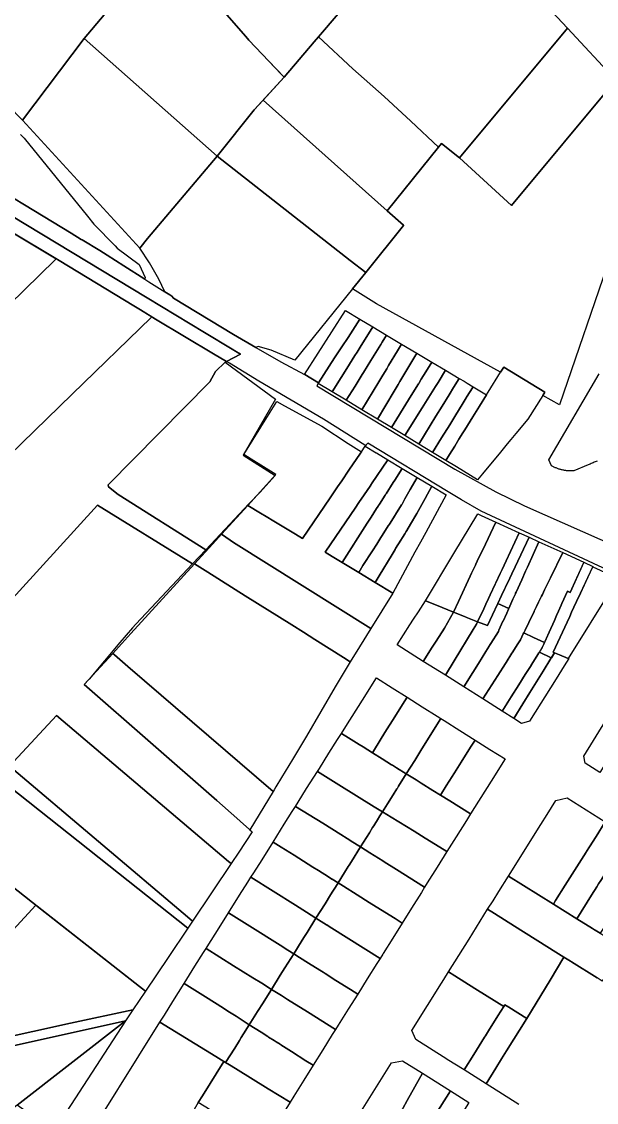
# Model space of a CAD drawing. Header units: metres. Extents: x 3 to 1005126, y 39 to 4383651.
# Drawn here: x 489941.4 to 490118.7, y 4371329.2 to 4371662.4 of the extents above; entities that cross this region are included whole.
import ezdxf

# ---------------------------------------------------------------- set-up
doc = ezdxf.new("R2010")
doc.units = ezdxf.units.M
doc.header["$MEASUREMENT"] = 0
doc.layers.add('TM_Llucmajor', color=7, linetype='Continuous')

msp = doc.modelspace()

# ---------------------------------------------------------------- linework, layer by layer
at = {"layer": 'TM_Llucmajor', "linetype": 'Continuous', "flags": 128}
for points in [[(489941.68, 4371631.98), (489901.32, 4371673.22), (489987.75, 4371778.95), (490029.54, 4371738.2), (490010.61, 4371716.83), (489985.32, 4371686.47), (489960.62, 4371657.15), (489941.68, 4371631.98)], [(490089.15, 4371554.27), (490050.88, 4371575.37), (490043.46, 4371580), (490047.52, 4371584.99), (490059.15, 4371599.57), (490059.19, 4371599.62), (490054.15, 4371604.09), (490069.96, 4371623.67), (490070.87, 4371624.82), (490076.47, 4371620.35), (490092.53, 4371605.73), (490124.72, 4371644.37), (490109.75, 4371660.4), (490098.53, 4371672.36), (490111.02, 4371694.67), (490117.91, 4371707.44), (490124.98, 4371721.77), (490150.3, 4371687.58), (490154.52, 4371681.89), (490107.29, 4371544.27), (490102.12, 4371547.12), (490102.77, 4371548.16), (490090.14, 4371555.86), (490089.15, 4371554.27)], [(490044.58, 4371672.63), (490045.06, 4371672.01), (490032.95, 4371657.74), (490031.62, 4371656.17), (490022.34, 4371645.24), (490021.41, 4371646.21), (490017.59, 4371650.24), (490011.44, 4371656.7), (490010.52, 4371657.75), (490001.77, 4371667.73), (489985.32, 4371686.47), (490010.61, 4371716.83), (490019.44, 4371705.34), (490022.99, 4371700.72), (490044.58, 4371672.63)], [(490045.06, 4371672.01), (490068.64, 4371699.69), (490098.53, 4371672.36), (490109.75, 4371660.4), (490076.47, 4371620.35), (490070.87, 4371624.82), (490069.96, 4371623.67), (490061.42, 4371631.7), (490057.47, 4371635.35), (490056.02, 4371636.69), (490053.24, 4371639.25), (490043.54, 4371647.84), (490032.95, 4371657.74), (490045.06, 4371672.01)], [(490001.68, 4371620.89), (489960.62, 4371657.15), (489985.32, 4371686.47), (490001.77, 4371667.73), (490010.52, 4371657.75), (490011.44, 4371656.7), (490017.59, 4371650.24), (490022.34, 4371645.24), (490013.14, 4371635.22), (490001.68, 4371620.89)], [(490092.53, 4371605.73), (490076.47, 4371620.35), (490109.75, 4371660.4), (490124.72, 4371644.37), (490092.53, 4371605.73)], [(489977.79, 4371592.5), (489941.68, 4371631.98), (489960.62, 4371657.15), (490001.68, 4371620.89), (489980.15, 4371595.54), (489977.79, 4371592.5)], [(490032.95, 4371657.74), (490043.54, 4371647.84), (490053.24, 4371639.25), (490056.02, 4371636.69), (490061.42, 4371631.7), (490069.96, 4371623.67), (490054.15, 4371604.09), (490015.84, 4371638.16), (490022.34, 4371645.24), (490031.62, 4371656.17), (490032.95, 4371657.74)], [(490013.14, 4371635.22), (490015.84, 4371638.16), (490054.15, 4371604.09), (490059.19, 4371599.62), (490059.15, 4371599.57), (490047.52, 4371584.99), (490042.7, 4371588.76), (490001.68, 4371620.89), (490013.14, 4371635.22)], [(489985.53, 4371579.09), (489983.67, 4371583.03), (489980.85, 4371588.03), (489977.79, 4371592.5), (489980.15, 4371595.54), (490001.68, 4371620.89), (490042.7, 4371588.76), (490047.52, 4371584.99), (490043.46, 4371580), (490025.61, 4371558.05), (490018.31, 4371561.07), (490014.32, 4371562.18), (490013.6, 4371561.96), (490006.77, 4371565.91), (489988.21, 4371577.11), (489987.7, 4371577.72), (489987.06, 4371578.12), (489985.53, 4371579.09)], [(489919.27, 4371608.49), (489919.66, 4371608.62), (489922.09, 4371607.11), (489952.03, 4371589.28), (489951.7, 4371588.96), (489923.17, 4371561.07), (489867.1, 4371506.28), (489866.22, 4371505.45), (489848.93, 4371516.04), (489817.62, 4371535.35), (489917.6, 4371607.95), (489919.27, 4371608.49)], [(489951.7, 4371588.96), (489952.03, 4371589.28), (489952.46, 4371589.02), (489952.94, 4371588.7), (489975.99, 4371574.77), (489977.99, 4371573.52), (489981.54, 4371571.39), (489981.29, 4371571.15), (489956.95, 4371547.54), (489894.7, 4371487.14), (489890.17, 4371482.35), (489867.1, 4371506.28), (489923.17, 4371561.07), (489951.7, 4371588.96)], [(490032.91, 4371551.06), (490028.71, 4371553.61), (490028.66, 4371553.63), (490041.26, 4371573.31), (490045.74, 4371570.64), (490042.08, 4371565.05), (490040.13, 4371562.08), (490037.93, 4371558.71), (490032.91, 4371551.06)], [(489981.29, 4371571.15), (489981.54, 4371571.39), (489982.7, 4371570.7), (490000.53, 4371559.94), (490004.6, 4371557.6), (490004.2, 4371557.38), (490001.17, 4371554.47), (489999.39, 4371551.33), (489968.05, 4371519.54), (489968.18, 4371519), (489971.15, 4371516.58), (489998.18, 4371499.56), (489994.13, 4371495.26), (489964.78, 4371513.28), (489916.58, 4371460.52), (489914.34, 4371462.37), (489890.17, 4371482.35), (489894.7, 4371487.14), (489956.95, 4371547.54), (489981.29, 4371571.15)], [(490032.91, 4371551.06), (490037.93, 4371558.71), (490040.13, 4371562.08), (490042.08, 4371565.05), (490045.74, 4371570.64), (490049.72, 4371568.27), (490046.84, 4371563.67), (490046.13, 4371562.52), (490044.85, 4371560.49), (490044.19, 4371559.43), (490042.54, 4371556.81), (490042.18, 4371556.23), (490039.95, 4371552.68), (490037.17, 4371548.25), (490032.86, 4371550.84), (490032.97, 4371551.03), (490032.91, 4371551.06)], [(490037.17, 4371548.25), (490039.95, 4371552.68), (490042.18, 4371556.23), (490042.54, 4371556.81), (490044.19, 4371559.43), (490044.85, 4371560.49), (490046.13, 4371562.52), (490046.84, 4371563.67), (490049.72, 4371568.27), (490053.96, 4371565.75), (490052.59, 4371563.54), (490052.16, 4371562.83), (490049.09, 4371557.87), (490046.83, 4371554.22), (490046.47, 4371553.64), (490044.22, 4371550), (490041.52, 4371545.64), (490037.17, 4371548.25)], [(490041.52, 4371545.64), (490044.22, 4371550), (490046.47, 4371553.64), (490046.83, 4371554.22), (490049.09, 4371557.87), (490052.16, 4371562.83), (490052.59, 4371563.54), (490053.96, 4371565.75), (490056.55, 4371564.2), (490058.61, 4371562.97), (490057.34, 4371560.89), (490054.6, 4371556.38), (490053.99, 4371555.38), (490052.76, 4371553.36), (490051.55, 4371551.36), (490046.32, 4371542.75), (490041.52, 4371545.64)], [(490046.32, 4371542.75), (490051.55, 4371551.36), (490052.76, 4371553.36), (490053.99, 4371555.38), (490054.6, 4371556.38), (490057.34, 4371560.89), (490058.61, 4371562.97), (490063.34, 4371560.15), (490061.79, 4371557.58), (490059.31, 4371553.46), (490058.08, 4371551.43), (490057.52, 4371550.49), (490056.31, 4371548.49), (490051.11, 4371539.86), (490046.32, 4371542.75)], [(490051.11, 4371539.86), (490056.31, 4371548.49), (490057.52, 4371550.49), (490058.08, 4371551.43), (490059.31, 4371553.46), (490061.79, 4371557.58), (490063.34, 4371560.15), (490066.92, 4371558.02), (490067.91, 4371557.43), (490066.04, 4371554.39), (490064.65, 4371552.12), (490063.87, 4371550.86), (490063.79, 4371550.73), (490062.56, 4371548.73), (490060.76, 4371545.8), (490055.49, 4371537.23), (490051.11, 4371539.86)], [(489968.18, 4371519), (489968.05, 4371519.54), (489999.39, 4371551.33), (490001.17, 4371554.47), (490004.2, 4371557.38), (490019.69, 4371546), (490010.07, 4371529.28), (490009.75, 4371528.72), (490019.6, 4371522.47), (490014.82, 4371517.24), (490011.46, 4371513.67), (489998.18, 4371499.56), (489971.15, 4371516.58), (489968.18, 4371519)], [(490055.49, 4371537.23), (490060.76, 4371545.8), (490062.56, 4371548.73), (490063.79, 4371550.73), (490063.87, 4371550.86), (490064.65, 4371552.12), (490066.04, 4371554.39), (490067.91, 4371557.43), (490072.16, 4371554.9), (490069.84, 4371551.17), (490069.05, 4371549.91), (490068.04, 4371548.29), (490064.92, 4371543.28), (490059.6, 4371534.74), (490055.49, 4371537.23)], [(490085.32, 4371548.14), (490089.15, 4371554.27), (490090.14, 4371555.86), (490102.77, 4371548.16), (490102.12, 4371547.12), (490097.55, 4371539.79), (490093.87, 4371535.37), (490092.31, 4371533.51), (490091.2, 4371532.17), (490089.11, 4371529.67), (490083.53, 4371522.94), (490082.02, 4371521.12), (490075.52, 4371525.09), (490072.2, 4371527.1), (490073.36, 4371528.98), (490074.97, 4371531.55), (490076.3, 4371533.7), (490077.53, 4371535.65), (490078.09, 4371536.57), (490080.58, 4371540.55), (490082.14, 4371543.04), (490082.66, 4371543.88), (490084.83, 4371547.34), (490085.32, 4371548.14)], [(490059.6, 4371534.74), (490064.92, 4371543.28), (490068.04, 4371548.29), (490069.05, 4371549.91), (490069.84, 4371551.17), (490072.16, 4371554.9), (490076.39, 4371552.37), (490074.64, 4371549.55), (490073.26, 4371547.31), (490071.1, 4371543.83), (490069.17, 4371540.7), (490063.89, 4371532.14), (490059.6, 4371534.74)], [(490063.89, 4371532.14), (490069.17, 4371540.7), (490071.1, 4371543.83), (490073.26, 4371547.31), (490074.64, 4371549.55), (490076.39, 4371552.37), (490077.86, 4371551.49), (490078.83, 4371550.91), (490080.65, 4371549.83), (490078.64, 4371546.57), (490078.54, 4371546.42), (490077.26, 4371544.33), (490075.33, 4371541.19), (490073.43, 4371538.12), (490070.92, 4371534.04), (490068.16, 4371529.55), (490063.89, 4371532.14)], [(490068.16, 4371529.55), (490070.92, 4371534.04), (490073.43, 4371538.12), (490075.33, 4371541.19), (490077.26, 4371544.33), (490078.54, 4371546.42), (490078.64, 4371546.57), (490080.65, 4371549.83), (490084.83, 4371547.34), (490082.66, 4371543.88), (490082.14, 4371543.04), (490080.58, 4371540.55), (490078.09, 4371536.57), (490077.53, 4371535.65), (490076.3, 4371533.7), (490074.97, 4371531.55), (490073.36, 4371528.98), (490072.2, 4371527.1), (490068.16, 4371529.55)], [(490009.91, 4371528.91), (490018.03, 4371542.03), (490020.05, 4371545.32), (490022.48, 4371543.97), (490033.95, 4371537.62), (490042.15, 4371532.35), (490046.18, 4371529.76), (490045.92, 4371529.37), (490042.32, 4371524.05), (490040.12, 4371520.8), (490038.84, 4371518.92), (490037.61, 4371517.1), (490036.54, 4371515.52), (490028.06, 4371503.01), (490025.88, 4371504.33), (490019.16, 4371508.38), (490016.83, 4371509.79), (490015.07, 4371510.85), (490011.15, 4371513.22), (490019.84, 4371522.73), (490012.21, 4371527.48), (490009.91, 4371528.91)], [(490006.77, 4371501.8), (490005.73, 4371502.51), (490003.04, 4371504.35), (490011.15, 4371513.22), (490015.07, 4371510.85), (490016.83, 4371509.79), (490019.16, 4371508.38), (490025.88, 4371504.33), (490028.06, 4371503.01), (490036.54, 4371515.52), (490037.61, 4371517.1), (490038.84, 4371518.92), (490040.12, 4371520.8), (490042.32, 4371524.05), (490045.92, 4371529.37), (490046.18, 4371529.76), (490047.38, 4371531.52), (490050.75, 4371529.49), (490050.87, 4371529.42), (490054.36, 4371527.32), (490049.3, 4371519.85), (490049.16, 4371519.65), (490048.86, 4371519.2), (490047.05, 4371516.52), (490046.65, 4371515.93), (490046.53, 4371515.75), (490045.24, 4371513.85), (490044.44, 4371512.66), (490035.05, 4371498.79), (490037.15, 4371497.52), (490040.24, 4371495.66), (490045.35, 4371492.57), (490050.45, 4371489.5), (490055.9, 4371486.21), (490049.1, 4371475.25), (490006.77, 4371501.8)], [(490035.05, 4371498.79), (490044.44, 4371512.66), (490045.24, 4371513.85), (490046.53, 4371515.75), (490046.65, 4371515.93), (490047.05, 4371516.52), (490048.86, 4371519.2), (490049.16, 4371519.65), (490049.3, 4371519.85), (490054.36, 4371527.32), (490058.81, 4371524.65), (490056.48, 4371521.03), (490056.04, 4371520.32), (490053.82, 4371516.84), (490053.64, 4371516.57), (490053.52, 4371516.39), (490051.74, 4371513.61), (490051.49, 4371513.22), (490051.36, 4371513.02), (490050.87, 4371512.25), (490049.16, 4371509.59), (490047.98, 4371507.76), (490040.24, 4371495.66), (490037.15, 4371497.52), (490035.05, 4371498.79)], [(490040.24, 4371495.66), (490047.98, 4371507.76), (490049.16, 4371509.59), (490050.87, 4371512.25), (490051.36, 4371513.02), (490051.49, 4371513.22), (490051.74, 4371513.61), (490053.52, 4371516.39), (490053.64, 4371516.57), (490053.82, 4371516.84), (490056.04, 4371520.32), (490056.48, 4371521.03), (490058.81, 4371524.65), (490063.42, 4371521.87), (490061.2, 4371518.18), (490059.64, 4371515.27), (490058.74, 4371513.61), (490058.61, 4371513.37), (490056.73, 4371510.41), (490056.62, 4371510.24), (490054.82, 4371507.42), (490054.58, 4371507.03), (490054.5, 4371506.9), (490052.61, 4371503.96), (490052.21, 4371503.31), (490050.92, 4371501.29), (490049.59, 4371499.22), (490046.68, 4371494.66), (490045.35, 4371492.57), (490040.24, 4371495.66)], [(490045.35, 4371492.57), (490046.68, 4371494.66), (490049.59, 4371499.22), (490050.92, 4371501.29), (490052.21, 4371503.31), (490052.61, 4371503.96), (490054.5, 4371506.9), (490054.58, 4371507.03), (490054.82, 4371507.42), (490056.62, 4371510.24), (490056.73, 4371510.41), (490058.61, 4371513.37), (490058.74, 4371513.61), (490059.64, 4371515.27), (490061.2, 4371518.18), (490063.42, 4371521.87), (490067.97, 4371519.14), (490065.89, 4371515.34), (490063.34, 4371510.73), (490061.34, 4371507.43), (490060.16, 4371505.46), (490060.02, 4371505.23), (490059.58, 4371504.5), (490057.65, 4371501.36), (490057.44, 4371501.03), (490056.76, 4371499.92), (490056.58, 4371499.6), (490055.67, 4371498.11), (490051.7, 4371491.57), (490050.45, 4371489.5), (490045.35, 4371492.57)], [(490050.45, 4371489.5), (490051.7, 4371491.57), (490055.67, 4371498.11), (490056.58, 4371499.6), (490056.76, 4371499.92), (490057.44, 4371501.03), (490057.65, 4371501.36), (490059.58, 4371504.5), (490060.02, 4371505.23), (490060.16, 4371505.46), (490061.34, 4371507.43), (490063.34, 4371510.73), (490065.89, 4371515.34), (490067.97, 4371519.14), (490072.34, 4371516.51), (490066.03, 4371504.88), (490064.41, 4371501.88), (490062.72, 4371498.77), (490055.9, 4371486.21), (490050.45, 4371489.5)], [(490069.38, 4371482.47), (490065.97, 4371483.84), (490074.72, 4371498.37), (490082.09, 4371510.62), (490083.12, 4371510.17), (490087.63, 4371508.11), (490083.61, 4371499.56), (490083.25, 4371498.8), (490081.95, 4371496.03), (490081.53, 4371495.15), (490081.37, 4371494.81), (490080.39, 4371492.73), (490080.21, 4371492.34), (490079.79, 4371491.45), (490076.12, 4371483.65), (490074.58, 4371480.36), (490069.38, 4371482.47)], [(490078.02, 4371478.97), (490074.58, 4371480.36), (490076.12, 4371483.65), (490079.79, 4371491.45), (490080.21, 4371492.34), (490080.39, 4371492.73), (490081.37, 4371494.81), (490081.53, 4371495.15), (490081.95, 4371496.03), (490083.25, 4371498.8), (490083.61, 4371499.56), (490087.63, 4371508.11), (490094.91, 4371504.79), (490090.87, 4371496.16), (490089.63, 4371493.51), (490089.23, 4371492.65), (490089.05, 4371492.26), (490087.69, 4371489.35), (490087.5, 4371488.96), (490085.96, 4371485.67), (490085.41, 4371484.49), (490084.63, 4371482.82), (490083.61, 4371480.66), (490083.26, 4371479.9), (490082.06, 4371477.34), (490078.94, 4371478.6), (490078.02, 4371478.97)], [(490042.77, 4371465.06), (490040.72, 4371466.34), (490031.79, 4371471.94), (490028.3, 4371474.13), (490024.71, 4371476.38), (490010.35, 4371485.4), (489998.79, 4371492.65), (489994.7, 4371495.22), (490000.34, 4371501.39), (490003.04, 4371504.35), (490005.73, 4371502.51), (490006.77, 4371501.8), (490049.1, 4371475.25), (490045.62, 4371469.66), (490042.77, 4371465.06)], [(490085.06, 4371476.17), (490082.06, 4371477.34), (490083.26, 4371479.9), (490083.61, 4371480.66), (490084.63, 4371482.82), (490085.41, 4371484.49), (490085.96, 4371485.67), (490087.5, 4371488.96), (490087.69, 4371489.35), (490089.05, 4371492.26), (490089.23, 4371492.65), (490089.63, 4371493.51), (490090.87, 4371496.16), (490094.91, 4371504.79), (490097.93, 4371503.41), (490093.63, 4371494.3), (490092.59, 4371492.11), (490091.95, 4371490.76), (490090.67, 4371488.05), (490090.48, 4371487.65), (490089.46, 4371485.48), (490088.2, 4371482.83), (490085.06, 4371476.17)], [(490089.46, 4371482.44), (490088.27, 4371482.98), (490089.46, 4371485.48), (490090.48, 4371487.65), (490090.67, 4371488.05), (490091.95, 4371490.76), (490092.59, 4371492.11), (490093.63, 4371494.3), (490097.93, 4371503.41), (490100.96, 4371502.03), (490097.4, 4371494.15), (490096.84, 4371492.93), (490095.64, 4371490.28), (490093.92, 4371486.47), (490093.78, 4371486.15), (490093.71, 4371486), (490092.94, 4371484.3), (490091.99, 4371482.19), (490091.66, 4371481.45), (490089.46, 4371482.44)], [(490083.69, 4371453.57), (490077.84, 4371457.26), (490080.6, 4371461.71), (490082.32, 4371464.49), (490083.47, 4371466.35), (490084.62, 4371468.2), (490085.66, 4371469.88), (490085.75, 4371470.03), (490086.12, 4371470.62), (490088.46, 4371474.39), (490088.64, 4371474.78), (490089.87, 4371477.51), (490089.9, 4371477.58), (490091.01, 4371480.04), (490091.56, 4371481.24), (490091.99, 4371482.19), (490092.94, 4371484.3), (490093.71, 4371486), (490093.78, 4371486.15), (490093.92, 4371486.47), (490095.64, 4371490.28), (490096.84, 4371492.93), (490097.4, 4371494.15), (490100.96, 4371502.03), (490108.29, 4371498.69), (490104.51, 4371490.91), (490103.81, 4371489.47), (490102.71, 4371487.19), (490102.02, 4371485.78), (490101.77, 4371485.27), (490100.87, 4371483.4), (490100.23, 4371482.09), (490100, 4371481.61), (490099.52, 4371480.63), (490099.45, 4371480.48), (490097.8, 4371477.09), (490096.67, 4371474.75), (490096.26, 4371473.91), (490096.11, 4371473.61), (490095.23, 4371471.79), (490095.04, 4371471.5), (490094.43, 4371470.53), (490092.68, 4371467.77), (490092.61, 4371467.66), (490090.82, 4371464.83), (490090.6, 4371464.49), (490088.27, 4371460.8), (490083.69, 4371453.57)], [(490102.67, 4371470.92), (490099.27, 4371472.5), (490096.26, 4371473.91), (490096.67, 4371474.75), (490097.8, 4371477.09), (490099.45, 4371480.48), (490099.52, 4371480.63), (490100, 4371481.61), (490100.23, 4371482.09), (490100.87, 4371483.4), (490101.77, 4371485.27), (490102.02, 4371485.78), (490102.71, 4371487.19), (490103.81, 4371489.47), (490104.51, 4371490.91), (490108.29, 4371498.69), (490114.84, 4371495.7), (490111.14, 4371487.49), (490110.62, 4371486.34), (490109.74, 4371486.75), (490108.06, 4371483), (490107.82, 4371482.47), (490106.98, 4371480.59), (490106.39, 4371479.26), (490105.73, 4371477.78), (490104.1, 4371474.14), (490102.67, 4371470.92)], [(490105.31, 4371467.94), (490105.76, 4371467.76), (490104.79, 4371466.2), (490104.74, 4371466.22), (490101.11, 4371468), (490102, 4371469.43), (490102.47, 4371470.48), (490104.1, 4371474.14), (490105.73, 4371477.78), (490106.39, 4371479.26), (490106.98, 4371480.59), (490107.82, 4371482.47), (490108.06, 4371483), (490109.74, 4371486.75), (490110.62, 4371486.34), (490111.14, 4371487.49), (490114.8, 4371495.6), (490114.84, 4371495.7), (490117.61, 4371494.44), (490117.56, 4371494.34), (490117.55, 4371494.32), (490116.61, 4371492.28), (490113.77, 4371486.17), (490113.36, 4371485.28), (490113.28, 4371485.12), (490111.05, 4371480.3), (490110.46, 4371479.03), (490109.65, 4371477.29), (490105.31, 4371467.94)], [(489969.48, 4371467.62), (489975.09, 4371473.76), (489994.7, 4371495.22), (489998.79, 4371492.65), (490010.35, 4371485.4), (490024.71, 4371476.38), (490028.3, 4371474.13), (490031.79, 4371471.94), (490040.72, 4371466.34), (490042.77, 4371465.06), (490038.14, 4371457.3), (490029.28, 4371442.13), (490024.9, 4371434.91), (490021.53, 4371429.35), (490019.78, 4371426.45), (490019.25, 4371425.58), (490018.92, 4371425.05), (489974.18, 4371463.57), (489970.04, 4371467.14), (489969.48, 4371467.62)], [(490105.76, 4371467.76), (490105.31, 4371467.94), (490109.65, 4371477.29), (490110.46, 4371479.03), (490111.05, 4371480.3), (490113.28, 4371485.12), (490113.36, 4371485.28), (490113.77, 4371486.17), (490117.55, 4371494.32), (490122.33, 4371492.1), (490122.35, 4371492.01), (490123.46, 4371487.58), (490110, 4371466.07), (490107.29, 4371467.15), (490105.76, 4371467.76)], [(490065.28, 4371465.16), (490058.66, 4371469.31), (490057.18, 4371470.26), (490061.18, 4371476.43), (490062.3, 4371478.17), (490063.76, 4371480.41), (490065.97, 4371483.84), (490069.38, 4371482.47), (490074.58, 4371480.36), (490071.81, 4371475.44), (490069.23, 4371471.39), (490068.07, 4371469.55), (490065.28, 4371465.16)], [(490091.56, 4371481.24), (490091.01, 4371480.04), (490089.9, 4371477.58), (490089.87, 4371477.51), (490088.64, 4371474.78), (490088.46, 4371474.39), (490086.12, 4371470.62), (490085.75, 4371470.03), (490085.66, 4371469.88), (490084.62, 4371468.2), (490083.47, 4371466.35), (490082.32, 4371464.49), (490080.6, 4371461.71), (490077.84, 4371457.26), (490072.11, 4371460.86), (490074.81, 4371465.33), (490080.65, 4371474.99), (490081.66, 4371476.67), (490082.06, 4371477.34), (490085.06, 4371476.17), (490088.2, 4371482.83), (490088.27, 4371482.98), (490089.46, 4371482.44), (490091.66, 4371481.45), (490091.56, 4371481.24)], [(490072.11, 4371460.86), (490065.28, 4371465.16), (490068.07, 4371469.55), (490069.23, 4371471.39), (490071.81, 4371475.44), (490074.58, 4371480.36), (490078.02, 4371478.97), (490078.94, 4371478.6), (490082.06, 4371477.34), (490081.66, 4371476.67), (490080.65, 4371474.99), (490074.81, 4371465.33), (490072.11, 4371460.86)], [(490095.04, 4371471.5), (490095.23, 4371471.79), (490096.11, 4371473.61), (490096.26, 4371473.91), (490099.27, 4371472.5), (490102.67, 4371470.92), (490102.47, 4371470.48), (490102, 4371469.43), (490100.95, 4371467.75), (490100.34, 4371466.79), (490098.6, 4371464.03), (490098.53, 4371463.91), (490096.75, 4371461.08), (490094.76, 4371457.91), (490092.44, 4371454.21), (490089.67, 4371449.8), (490083.69, 4371453.57), (490088.27, 4371460.8), (490090.6, 4371464.49), (490090.82, 4371464.83), (490092.61, 4371467.66), (490092.68, 4371467.77), (490094.43, 4371470.53), (490095.04, 4371471.5)], [(489960.65, 4371458), (489969.48, 4371467.62), (489970.04, 4371467.14), (489974.18, 4371463.57), (490018.92, 4371425.05), (490011.78, 4371413.24), (490011.57, 4371413.43), (490009.77, 4371415), (490007.73, 4371416.79), (490001.54, 4371422.21), (489960.65, 4371458)], [(490089.77, 4371449.95), (490092.44, 4371454.21), (490094.76, 4371457.91), (490096.75, 4371461.08), (490098.53, 4371463.91), (490098.6, 4371464.03), (490100.34, 4371466.79), (490100.95, 4371467.75), (490101.11, 4371468), (490104.74, 4371466.22), (490104.79, 4371466.2), (490104.66, 4371465.99), (490102.25, 4371462.12), (490100.22, 4371458.86), (490098.17, 4371455.57), (490095.97, 4371452.03), (490093.2, 4371447.58), (490089.67, 4371449.8), (490089.77, 4371449.95)], [(490106.26, 4371459.81), (490098.05, 4371446.77), (490095.63, 4371446.05), (490093.2, 4371447.58), (490095.97, 4371452.03), (490098.17, 4371455.57), (490100.22, 4371458.86), (490102.25, 4371462.12), (490104.66, 4371465.99), (490105.76, 4371467.76), (490107.29, 4371467.15), (490110, 4371466.07), (490110.16, 4371466.01), (490108.74, 4371463.75), (490106.26, 4371459.81)], [(490040.04, 4371442.92), (490041.39, 4371445.07), (490046.52, 4371453.21), (490050.83, 4371460.04), (490055.66, 4371457), (490060.26, 4371454.1), (490058.86, 4371451.85), (490055.98, 4371447.24), (490053.97, 4371444), (490052.32, 4371441.33), (490049.6, 4371436.97), (490046.72, 4371438.76), (490045.52, 4371439.51), (490042.17, 4371441.59), (490040.04, 4371442.92)], [(490134.87, 4371454.88), (490134.81, 4371454.79), (490131.96, 4371450.28), (490126.67, 4371441.88), (490124.67, 4371438.71), (490119.77, 4371430.92), (490115.23, 4371433.77), (490114.77, 4371435.92), (490121.65, 4371446.92), (490122.85, 4371448.84), (490128.36, 4371457.63), (490134.87, 4371454.88)], [(490049.6, 4371436.97), (490052.32, 4371441.33), (490053.97, 4371444), (490055.98, 4371447.24), (490058.86, 4371451.85), (490060.26, 4371454.1), (490064.91, 4371451.17), (490069.59, 4371448.22), (490070.69, 4371447.53), (490064.85, 4371438.16), (490064.25, 4371437.2), (490062.63, 4371434.61), (490060.03, 4371430.48), (490057.03, 4371432.34), (490055.77, 4371433.12), (490055.52, 4371433.27), (490052.64, 4371435.08), (490049.6, 4371436.97)], [(489992.54, 4371386.38), (489937.64, 4371432.84), (489945.58, 4371441.38), (489952.14, 4371448.46), (490005.24, 4371403.42), (490005.97, 4371402.8), (489994.08, 4371385.08), (489992.54, 4371386.38)], [(490060.03, 4371430.48), (490062.63, 4371434.61), (490064.25, 4371437.2), (490064.85, 4371438.16), (490070.69, 4371447.53), (490071.74, 4371446.88), (490076.59, 4371443.83), (490081.28, 4371440.88), (490079.88, 4371438.67), (490076.99, 4371434.09), (490074.88, 4371430.75), (490074, 4371429.35), (490073.49, 4371428.56), (490073.25, 4371428.18), (490072.36, 4371426.77), (490070.56, 4371423.92), (490068.28, 4371425.34), (490064.61, 4371427.63), (490063.05, 4371428.6), (490060.03, 4371430.48)], [(490032.64, 4371431.18), (490033.26, 4371432.16), (490036.18, 4371436.82), (490038.84, 4371441.04), (490040.04, 4371442.92), (490042.17, 4371441.59), (490045.52, 4371439.51), (490046.72, 4371438.76), (490049.6, 4371436.97), (490052.64, 4371435.08), (490055.52, 4371433.27), (490055.77, 4371433.12), (490057.03, 4371432.34), (490060.03, 4371430.48), (490057.64, 4371426.68), (490057.29, 4371426.1), (490057.12, 4371425.83), (490056.01, 4371424.05), (490054.24, 4371421.24), (490052.71, 4371418.79), (490050.16, 4371420.36), (490039.21, 4371427.13), (490035.12, 4371429.65), (490032.64, 4371431.18)], [(490070.56, 4371423.92), (490072.36, 4371426.77), (490073.25, 4371428.18), (490073.49, 4371428.56), (490074, 4371429.35), (490074.88, 4371430.75), (490076.99, 4371434.09), (490079.88, 4371438.67), (490081.28, 4371440.88), (490085.86, 4371438), (490090.53, 4371435.06), (490086.24, 4371428.24), (490081.13, 4371420.1), (490079.89, 4371418.12), (490073.48, 4371422.11), (490070.56, 4371423.92)], [(489992.6, 4371382.89), (489934.38, 4371429.03), (489937.64, 4371432.84), (489992.54, 4371386.38), (489994.08, 4371385.08), (489992.6, 4371382.89)], [(489928.22, 4371421.83), (489934.38, 4371429.03), (489992.6, 4371382.89), (489986.54, 4371373.87), (489979.59, 4371363.49), (489977.73, 4371364.94), (489944.72, 4371390.84), (489918.96, 4371411.05), (489928.22, 4371421.83)], [(490025.88, 4371420.45), (490026.67, 4371421.73), (490029.3, 4371425.91), (490032.64, 4371431.18), (490035.12, 4371429.65), (490039.21, 4371427.13), (490050.16, 4371420.36), (490052.71, 4371418.79), (490051.92, 4371417.53), (490051.61, 4371417.04), (490051.49, 4371416.85), (490050.02, 4371414.5), (490049.65, 4371413.91), (490048.65, 4371412.31), (490045.92, 4371407.94), (490042.99, 4371409.77), (490041.98, 4371410.4), (490041.81, 4371410.51), (490039.86, 4371411.73), (490034.28, 4371415.24), (490025.88, 4371420.45)], [(490052.71, 4371418.79), (490054.24, 4371421.24), (490056.01, 4371424.05), (490057.12, 4371425.83), (490057.29, 4371426.1), (490057.64, 4371426.68), (490060.03, 4371430.48), (490063.05, 4371428.6), (490064.61, 4371427.63), (490068.28, 4371425.34), (490070.56, 4371423.92), (490073.48, 4371422.11), (490079.89, 4371418.12), (490078.62, 4371416.1), (490075.48, 4371411.11), (490072.6, 4371406.52), (490070.38, 4371407.89), (490065.83, 4371410.69), (490062.45, 4371412.78), (490055.38, 4371417.14), (490052.71, 4371418.79)], [(490105.44, 4371390.32), (490091.57, 4371398.96), (490101.58, 4371414.91), (490103.49, 4371417.96), (490106.18, 4371422.25), (490109.65, 4371423.07), (490121.41, 4371415.7), (490118.58, 4371411.21), (490116.54, 4371407.97), (490115.67, 4371406.58), (490115.49, 4371406.29), (490114.1, 4371404.09), (490109.08, 4371396.11), (490106.11, 4371391.39), (490105.44, 4371390.32)], [(490018.94, 4371409.43), (490022.41, 4371414.97), (490024.88, 4371418.85), (490025.88, 4371420.45), (490034.28, 4371415.24), (490039.86, 4371411.73), (490041.81, 4371410.51), (490041.98, 4371410.4), (490042.99, 4371409.77), (490045.92, 4371407.94), (490043.12, 4371403.46), (490042.42, 4371402.35), (490042.13, 4371401.89), (490041, 4371400.07), (490038.99, 4371396.87), (490037.21, 4371397.99), (490037.11, 4371398.04), (490036.09, 4371398.68), (490032.97, 4371400.64), (490031.22, 4371401.73), (490025.43, 4371405.36), (490021.41, 4371407.88), (490018.94, 4371409.43)], [(490045.92, 4371407.94), (490048.65, 4371412.31), (490049.65, 4371413.91), (490050.02, 4371414.5), (490051.49, 4371416.85), (490051.61, 4371417.04), (490051.92, 4371417.53), (490052.71, 4371418.79), (490055.38, 4371417.14), (490062.45, 4371412.78), (490065.83, 4371410.69), (490070.38, 4371407.89), (490072.6, 4371406.52), (490069.6, 4371401.75), (490066.53, 4371396.87), (490065.69, 4371395.51), (490057.06, 4371400.94), (490053.21, 4371403.36), (490052.81, 4371403.61), (490048.78, 4371406.14), (490045.92, 4371407.94)], [(490112.7, 4371385.8), (490105.44, 4371390.32), (490106.11, 4371391.39), (490109.08, 4371396.11), (490114.1, 4371404.09), (490115.49, 4371406.29), (490115.67, 4371406.58), (490116.54, 4371407.97), (490118.58, 4371411.21), (490121.41, 4371415.7), (490128.52, 4371411.24), (490126.02, 4371407.22), (490123.69, 4371403.47), (490121.27, 4371399.59), (490120.05, 4371397.62), (490119.37, 4371396.52), (490118.85, 4371395.69), (490117.23, 4371393.09), (490112.7, 4371385.8)], [(489907.04, 4371348.07), (489905.31, 4371348.17), (489896.39, 4371348.7), (489866.74, 4371352.01), (489918.96, 4371411.05), (489944.72, 4371390.84), (489945.79, 4371390), (489907.04, 4371348.07)], [(490012.11, 4371398.58), (490013.02, 4371400.01), (490015.53, 4371404.02), (490018.94, 4371409.43), (490021.41, 4371407.88), (490025.43, 4371405.36), (490031.22, 4371401.73), (490032.97, 4371400.64), (490036.09, 4371398.68), (490037.11, 4371398.04), (490037.21, 4371397.99), (490038.99, 4371396.87), (490038.17, 4371395.57), (490037.36, 4371394.27), (490036.69, 4371393.19), (490034.97, 4371390.44), (490032.18, 4371386), (490029.27, 4371387.86), (490025.83, 4371390.01), (490012.11, 4371398.58)], [(490118.29, 4371382.32), (490118.12, 4371382.43), (490117.5, 4371382.81), (490112.7, 4371385.8), (490117.23, 4371393.09), (490118.85, 4371395.69), (490119.37, 4371396.52), (490120.05, 4371397.62), (490121.27, 4371399.59), (490123.69, 4371403.47), (490126.02, 4371407.22), (490128.52, 4371411.24), (490135.98, 4371406.56), (490131.04, 4371398.84), (490128.58, 4371394.99), (490127.3, 4371392.98), (490127.17, 4371392.78), (490123.35, 4371386.8), (490121.58, 4371384.04), (490121.39, 4371383.74), (490121.08, 4371383.26), (490119.86, 4371381.35), (490118.29, 4371382.32)], [(490038.99, 4371396.87), (490041, 4371400.07), (490042.13, 4371401.89), (490042.42, 4371402.35), (490043.12, 4371403.46), (490045.92, 4371407.94), (490048.78, 4371406.14), (490052.81, 4371403.61), (490053.21, 4371403.36), (490057.06, 4371400.94), (490065.69, 4371395.51), (490064.69, 4371393.91), (490061.67, 4371389.09), (490058.78, 4371384.47), (490056.56, 4371385.86), (490052.06, 4371388.68), (490048.59, 4371390.86), (490044.88, 4371393.18), (490040.66, 4371395.83), (490038.99, 4371396.87)], [(490087.26, 4371387.38), (490085.14, 4371388.71), (490086.81, 4371391.38), (490088.61, 4371394.24), (490091.57, 4371398.96), (490105.44, 4371390.32), (490112.7, 4371385.8), (490117.5, 4371382.81), (490118.12, 4371382.43), (490118.29, 4371382.32), (490119.86, 4371381.35), (490122.55, 4371379.67), (490126.98, 4371376.91), (490120.43, 4371366.59), (490118.92, 4371367.54), (490111.01, 4371372.5), (490110.7, 4371372.69), (490108.67, 4371373.96), (490106.2, 4371375.51), (490103.45, 4371377.23), (490093.39, 4371383.54), (490087.26, 4371387.38)], [(490005.23, 4371387.64), (490008.62, 4371393.04), (490011.18, 4371397.1), (490012.11, 4371398.58), (490025.83, 4371390.01), (490029.27, 4371387.86), (490032.18, 4371386), (490029.41, 4371381.57), (490028.47, 4371380.04), (490026.79, 4371377.38), (490025.83, 4371375.82), (490025.32, 4371375.01), (490023.46, 4371376.17), (490021.16, 4371377.62), (490011.8, 4371383.51), (490007.68, 4371386.1), (490005.23, 4371387.64)], [(490032.18, 4371386), (490034.97, 4371390.44), (490036.69, 4371393.19), (490037.36, 4371394.27), (490038.17, 4371395.57), (490038.99, 4371396.87), (490040.66, 4371395.83), (490044.88, 4371393.18), (490048.59, 4371390.86), (490052.06, 4371388.68), (490056.56, 4371385.86), (490058.78, 4371384.47), (490055.89, 4371379.87), (490052.87, 4371375.05), (490052.79, 4371374.92), (490051.93, 4371373.56), (490042.27, 4371379.62), (490036.22, 4371383.43), (490035.51, 4371383.88), (490035.39, 4371383.96), (490032.18, 4371386)], [(489945.79, 4371390), (489977.73, 4371364.94), (489979.59, 4371363.49), (489975.71, 4371357.73), (489956.47, 4371353.57), (489933.07, 4371348.51), (489919.76, 4371347.31), (489907.04, 4371348.07), (489945.79, 4371390)], [(489998.33, 4371376.66), (489999.14, 4371377.95), (490001.78, 4371382.16), (490005.23, 4371387.64), (490007.68, 4371386.1), (490011.8, 4371383.51), (490021.16, 4371377.62), (490023.46, 4371376.17), (490025.32, 4371375.01), (490022.62, 4371370.72), (490021.16, 4371368.39), (490018.45, 4371364.04), (490015.43, 4371365.92), (490012.72, 4371367.62), (490006.78, 4371371.33), (489998.33, 4371376.66)], [(490025.32, 4371375.01), (490025.83, 4371375.82), (490026.79, 4371377.38), (490028.47, 4371380.04), (490029.41, 4371381.57), (490032.18, 4371386), (490035.39, 4371383.96), (490035.51, 4371383.88), (490036.22, 4371383.43), (490042.27, 4371379.62), (490051.93, 4371373.56), (490050.95, 4371372), (490048.02, 4371367.32), (490045.05, 4371362.59), (490042.84, 4371363.98), (490038.35, 4371366.81), (490035.04, 4371368.88), (490034.36, 4371369.31), (490033.36, 4371369.94), (490029.87, 4371372.14), (490027.06, 4371373.91), (490025.32, 4371375.01)], [(490074.97, 4371368.23), (490073.08, 4371369.42), (490079.4, 4371379.53), (490085.14, 4371388.71), (490087.26, 4371387.38), (490093.39, 4371383.54), (490103.45, 4371377.23), (490106.2, 4371375.51), (490108.67, 4371373.96), (490104.47, 4371366.82), (490097.25, 4371355.04), (490094.5, 4371356.75), (490091.7, 4371358.5), (490090.44, 4371359.29), (490090.09, 4371358.73), (490082.05, 4371363.78), (490081.97, 4371363.83), (490081.18, 4371364.33), (490078.15, 4371366.23), (490074.97, 4371368.23)], [(489991.54, 4371365.87), (489994.85, 4371371.15), (489997.49, 4371375.35), (489998.33, 4371376.66), (490006.78, 4371371.33), (490012.72, 4371367.62), (490015.43, 4371365.92), (490018.45, 4371364.04), (490015.66, 4371359.59), (490014.35, 4371357.5), (490014.16, 4371357.18), (490011.61, 4371353.13), (490007.52, 4371355.73), (490005.46, 4371357.03), (490004.03, 4371357.94), (490003.61, 4371358.21), (489998.11, 4371361.7), (489994.02, 4371364.3), (489991.54, 4371365.87)], [(490018.45, 4371364.04), (490021.16, 4371368.39), (490022.62, 4371370.72), (490025.32, 4371375.01), (490027.06, 4371373.91), (490029.87, 4371372.14), (490033.36, 4371369.94), (490034.36, 4371369.31), (490035.04, 4371368.88), (490038.35, 4371366.81), (490042.84, 4371363.98), (490045.05, 4371362.59), (490042.12, 4371357.92), (490039.04, 4371352.98), (490038.22, 4371351.67), (490029.59, 4371357.06), (490023.4, 4371360.95), (490021.5, 4371362.14), (490018.45, 4371364.04)], [(490072.53, 4371342.55), (490062.97, 4371348.55), (490061.8, 4371351.37), (490066.61, 4371359.07), (490070.91, 4371365.94), (490071.6, 4371367.05), (490073.08, 4371369.42), (490074.97, 4371368.23), (490078.15, 4371366.23), (490081.18, 4371364.33), (490081.97, 4371363.83), (490082.05, 4371363.78), (490090.09, 4371358.73), (490088.32, 4371355.91), (490088, 4371355.39), (490085.73, 4371351.76), (490084.46, 4371349.73), (490084.19, 4371349.29), (490080.84, 4371343.95), (490077.87, 4371339.21), (490072.68, 4371342.46), (490072.53, 4371342.55)], [(489984.02, 4371353.91), (489985.4, 4371356.1), (489988.04, 4371360.29), (489991.54, 4371365.87), (489994.02, 4371364.3), (489998.11, 4371361.7), (490003.61, 4371358.21), (490004.03, 4371357.94), (490005.46, 4371357.03), (490007.52, 4371355.73), (490011.61, 4371353.13), (490009.84, 4371350.31), (490009.12, 4371349.15), (490008.59, 4371348.3), (490007.1, 4371345.94), (490004.29, 4371341.46), (490003.72, 4371341.81), (490001.3, 4371343.3), (489984.02, 4371353.91)], [(490011.61, 4371353.13), (490014.16, 4371357.18), (490014.35, 4371357.5), (490015.66, 4371359.59), (490018.45, 4371364.04), (490021.5, 4371362.14), (490023.4, 4371360.95), (490029.59, 4371357.06), (490038.22, 4371351.67), (490037.21, 4371350.07), (490034.28, 4371345.38), (490031.31, 4371340.62), (490029.06, 4371342.05), (490024.62, 4371344.86), (490021.36, 4371346.93), (490021.11, 4371347.09), (490019.92, 4371347.85), (490019.3, 4371348.24), (490017.56, 4371349.34), (490017.32, 4371349.5), (490015.22, 4371350.83), (490011.61, 4371353.13)], [(490084.64, 4371334.96), (490077.87, 4371339.21), (490080.84, 4371343.95), (490084.19, 4371349.29), (490084.46, 4371349.73), (490085.73, 4371351.76), (490088, 4371355.39), (490088.32, 4371355.91), (490090.09, 4371358.73), (490090.44, 4371359.29), (490091.7, 4371358.5), (490094.5, 4371356.75), (490097.25, 4371355.04), (490090.97, 4371345.04), (490089.45, 4371342.62), (490087.62, 4371339.7), (490084.64, 4371334.96)], [(489891.02, 4371280.13), (489823.08, 4371330.95), (489831.86, 4371338.63), (489850.88, 4371346.25), (489868.53, 4371349.04), (489884.01, 4371346.78), (489895.86, 4371346.79), (489918.58, 4371344.25), (489934.02, 4371345.59), (489973.43, 4371354.33), (489939.94, 4371328.3), (489931.05, 4371321.46), (489895.86, 4371285.13), (489891.02, 4371280.13)], [(489951.29, 4371320.33), (489939.94, 4371328.3), (489973.43, 4371354.33), (489951.29, 4371320.33)], [(489979.17, 4371302.14), (489974.97, 4371304.41), (489958.59, 4371313.25), (489984.02, 4371353.91), (490001.3, 4371343.3), (490003.72, 4371341.81), (489997.18, 4371331.24), (489995.88, 4371329.12), (489994.14, 4371326.31), (489994.09, 4371326.25), (489990.56, 4371320.53), (489982.34, 4371307.26), (489979.17, 4371302.14)], [(490004.29, 4371341.46), (490007.1, 4371345.94), (490008.59, 4371348.3), (490009.12, 4371349.15), (490009.84, 4371350.31), (490011.61, 4371353.13), (490015.22, 4371350.83), (490017.32, 4371349.5), (490017.56, 4371349.34), (490019.3, 4371348.24), (490019.92, 4371347.85), (490021.11, 4371347.09), (490021.36, 4371346.93), (490024.62, 4371344.86), (490029.06, 4371342.05), (490031.31, 4371340.62), (490028.46, 4371336.06), (490025.38, 4371331.13), (490024.19, 4371329.24), (490017.44, 4371333.38), (490007.32, 4371339.6), (490005.46, 4371340.74), (490004.29, 4371341.46)], [(489995.88, 4371329.12), (489997.18, 4371331.24), (490003.72, 4371341.81), (490004.29, 4371341.46), (490005.46, 4371340.74), (490007.32, 4371339.6), (490017.44, 4371333.38), (490024.19, 4371329.24), (490016.18, 4371316.42), (490006.21, 4371322.66), (490005.09, 4371323.36), (490003.47, 4371324.37), (489998.16, 4371327.69), (489997.68, 4371327.99), (489995.88, 4371329.12)], [(490036.42, 4371310.98), (490039.48, 4371315.86), (490044.48, 4371323.85), (490045.67, 4371325.75), (490055.44, 4371341.34), (490058.86, 4371342), (490065, 4371338.15), (490060.33, 4371329.74), (490056.25, 4371322.4), (490054.96, 4371320.07), (490053.52, 4371317.47), (490049.15, 4371309.59), (490046.42, 4371304.73), (490045.56, 4371305.27), (490036.42, 4371310.98)], [(490046.42, 4371304.73), (490049.15, 4371309.59), (490053.52, 4371317.47), (490054.96, 4371320.07), (490056.25, 4371322.4), (490060.33, 4371329.74), (490065, 4371338.15), (490073.63, 4371332.74), (490068.55, 4371324.6), (490065.71, 4371320.06), (490065.59, 4371319.86), (490064.19, 4371317.62), (490063.54, 4371316.58), (490062.75, 4371315.31), (490062.57, 4371315.03), (490061.2, 4371312.84), (490056.09, 4371304.65), (490055.71, 4371304.05), (490054.77, 4371302.54), (490053.41, 4371300.36), (490049.96, 4371302.52), (490049.15, 4371303.02), (490046.42, 4371304.73)], [(490053.41, 4371300.36), (490054.77, 4371302.54), (490055.71, 4371304.05), (490056.09, 4371304.65), (490061.2, 4371312.84), (490062.57, 4371315.03), (490062.75, 4371315.31), (490063.54, 4371316.58), (490064.19, 4371317.62), (490065.59, 4371319.86), (490065.71, 4371320.06), (490068.55, 4371324.6), (490073.63, 4371332.74), (490079.38, 4371329.14), (490071.48, 4371316.31), (490071.39, 4371316.16), (490071.22, 4371315.88), (490070.42, 4371314.58), (490068.51, 4371311.48), (490067.55, 4371309.92), (490060.72, 4371298.84), (490059.37, 4371296.64), (490055.51, 4371299.05), (490053.41, 4371300.36)]]:
    msp.add_lwpolyline(points, close=True, dxfattribs=at)
for points in [[(489941, 4371627.57), (489942.12, 4371626.41), (489961.7, 4371602.37), (489963.64, 4371599.98), (489970.18, 4371593.22), (489970.89, 4371592.49), (489977.6, 4371587.46), (489979.48, 4371583.47), (489979.4, 4371583.06), (489979.34, 4371582.99), (489972.87, 4371587.06), (489967.71, 4371590.38), (489965.47, 4371591.81), (489960.05, 4371595.11), (489959.78, 4371595.26), (489956.64, 4371597.16), (489924.33, 4371616.73)], [(490123.72, 4371492.57), (490083.18, 4371511.45), (490077.06, 4371514.98), (490072.91, 4371517.44), (490048.13, 4371532.46), (490047.71, 4371531.86), (490047.71, 4371531.86), (490047.55, 4371531.64), (490047.23, 4371531.85), (490034.53, 4371539.86), (490014.52, 4371551.5), (490005.48, 4371557.09), (490004.6, 4371557.6), (490008.85, 4371559.89), (490007.13, 4371560.93), (490006.36, 4371561.4), (489997.77, 4371566.58), (489980.09, 4371577.24), (489914.97, 4371616.49)], [(489914.97, 4371616.49), (489980.09, 4371577.24), (489997.77, 4371566.58), (490006.36, 4371561.4), (490008.85, 4371559.89), (490004.6, 4371557.6), (490000.53, 4371559.94), (489982.7, 4371570.7), (489977.99, 4371573.52), (489975.99, 4371574.77), (489952.94, 4371588.7), (489952.46, 4371589.02), (489922.09, 4371607.11)], [(489924.33, 4371616.73), (489956.64, 4371597.16), (489959.78, 4371595.26), (489960.05, 4371595.11), (489965.47, 4371591.81), (489967.71, 4371590.38), (489972.87, 4371587.06), (489979.34, 4371582.99), (489980.63, 4371582.18), (489985.53, 4371579.09), (489987.06, 4371578.12), (489987.7, 4371577.72), (489988.21, 4371577.11), (490006.77, 4371565.91), (490013.6, 4371561.96), (490021.3, 4371557.52), (490028.66, 4371553.63), (490028.71, 4371553.61), (490032.91, 4371551.06), (490032.97, 4371551.03), (490032.86, 4371550.84), (490032.44, 4371550.15), (490075.03, 4371524.4), (490087.71, 4371517.39), (490096.51, 4371513.06), (490126.04, 4371500.01)], [(490118.9, 4371526.92), (490118.59, 4371526.8), (490118.28, 4371526.67), (490117.98, 4371526.54), (490117.67, 4371526.41), (490117.37, 4371526.27), (490117.07, 4371526.14), (490116.77, 4371525.99), (490116.47, 4371525.85), (490116.17, 4371525.7), (490111.76, 4371523.9), (490111.76, 4371523.9), (490111.54, 4371523.89), (490111.32, 4371523.88), (490111.09, 4371523.87), (490110.87, 4371523.87), (490110.64, 4371523.87), (490110.42, 4371523.87), (490110.19, 4371523.88), (490109.97, 4371523.9), (490109.74, 4371523.92), (490109.52, 4371523.94), (490109.29, 4371523.97), (490109.07, 4371524), (490108.84, 4371524.03), (490108.62, 4371524.07), (490108.4, 4371524.12), (490108.18, 4371524.16), (490107.95, 4371524.21), (490107.73, 4371524.27), (490107.52, 4371524.33), (490107.3, 4371524.39), (490107.08, 4371524.46), (490106.87, 4371524.53), (490106.65, 4371524.61), (490106.44, 4371524.69), (490106.23, 4371524.77), (490106.02, 4371524.86), (490105.82, 4371524.95), (490105.61, 4371525.04), (490105.41, 4371525.14), (490105.21, 4371525.24), (490105.01, 4371525.34), (490104.82, 4371525.45), (490103.98, 4371527.29), (490119.54, 4371553.76)], [(489916.58, 4371460.52), (489964.78, 4371513.28), (489994.13, 4371495.26), (489994.13, 4371495.26), (489976.57, 4371476.59), (489975.53, 4371475.48), (489971.7, 4371470.94), (489962.21, 4371459.7), (489960.65, 4371458), (490001.54, 4371422.21), (490007.73, 4371416.79), (490009.77, 4371415), (490011.57, 4371413.43), (490011.78, 4371413.24), (490012.53, 4371412.61), (490008.35, 4371406.35), (490005.97, 4371402.8), (490005.24, 4371403.42), (489952.14, 4371448.46), (489945.58, 4371441.38), (489937.64, 4371432.84)], [(490094.81, 4371328.59), (490084.64, 4371334.96), (490087.62, 4371339.7), (490089.45, 4371342.62), (490090.97, 4371345.04), (490097.25, 4371355.04), (490104.47, 4371366.82), (490108.67, 4371373.96), (490110.7, 4371372.69), (490111.01, 4371372.5), (490118.92, 4371367.54)], [(489933.07, 4371348.51), (489956.47, 4371353.57), (489975.71, 4371357.73), (489973.43, 4371354.33), (489934.02, 4371345.59)]]:
    msp.add_lwpolyline(points, dxfattribs=at)

doc.saveas('drawing.dxf')
